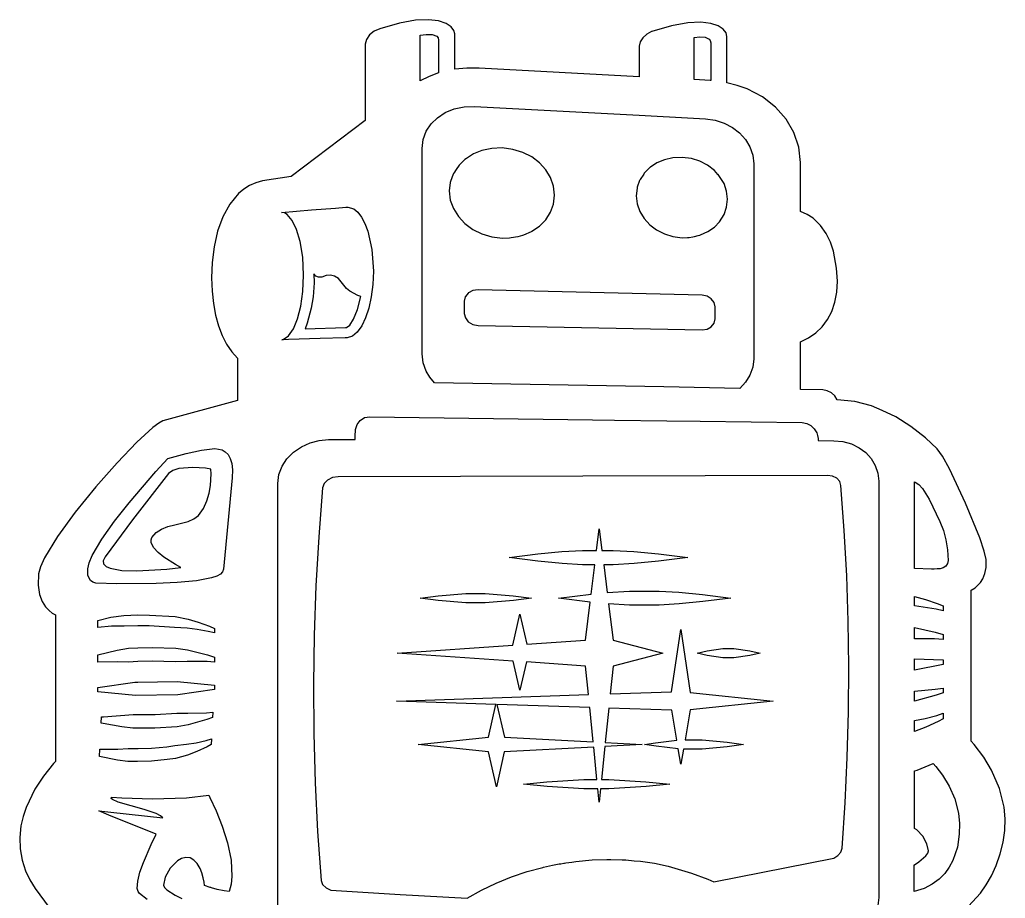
# Model space of a CAD drawing. Header units: metres. Extents: x -164 to 168, y -231 to 225.
# Drawn here: x -164.5 to 167.9, y -71.2 to 224.8 of the extents above; entities that cross this region are included whole.
import ezdxf

# ---------------------------------------------------------------- set-up
doc = ezdxf.new("R2010")
doc.units = ezdxf.units.M

msp = doc.modelspace()

# ---------------------------------------------------------------- linework, layer by layer
for p, q in [((-36.437, 223.669), (-43.05, 221.757)), ((-30.979, 224.644), (-36.437, 223.669)), ((-26.592, 224.847), (-30.979, 224.644)), ((-23.191, 224.442), (-26.592, 224.847)), ((-20.693, 223.595), (-23.191, 224.442)), ((-19.013, 222.47), (-20.693, 223.595)), ((55.349, 222.81), (48.734, 220.896)), ((60.809, 223.786), (55.349, 222.81)), ((65.198, 223.989), (60.809, 223.786)), ((68.599, 223.584), (65.198, 223.989)), ((71.098, 222.737), (68.599, 223.584)), ((72.778, 221.613), (71.098, 222.737)), ((-46.519, 219.735), (-47.572, 218.221)), ((-44.958, 220.967), (-46.519, 219.735)), ((-43.05, 221.757), (-44.958, 220.967)), ((-29.474, 219.622), (-27.374, 219.903)), ((-29.474, 204.282), (-29.474, 219.622)), ((-27.374, 219.903), (-25.354, 219.866)), ((-25.354, 219.866), (-23.834, 219.292)), ((-18.066, 221.234), (-19.013, 222.47)), ((-17.77, 220.05), (-18.066, 221.234)), ((-17.77, 208.135), (-17.77, 220.05)), ((46.978, 219.972), (45.662, 218.784)), ((48.615, 220.835), (46.978, 219.972)), ((48.734, 220.896), (48.615, 220.835)), ((73.724, 220.377), (72.778, 221.613)), ((74.021, 219.193), (73.724, 220.377)), ((-47.572, 218.221), (-47.959, 216.588)), ((-47.959, 216.588), (-47.959, 192.651)), ((-23.834, 219.292), (-23.392, 218.735)), ((-23.392, 218.735), (-23.234, 217.961)), ((-23.234, 217.961), (-23.195, 206.9)), ((44.786, 217.394), (44.468, 215.922)), ((45.662, 218.784), (44.786, 217.394)), ((62.944, 218.872), (64.904, 219.069)), ((62.944, 204.665), (62.944, 218.872)), ((64.904, 219.069), (66.707, 218.952)), ((66.707, 218.952), (68.029, 218.35)), ((68.029, 218.35), (68.407, 217.814)), ((68.407, 217.814), (68.542, 217.093)), ((68.542, 217.093), (68.596, 204.351)), ((74.021, 203.632), (74.021, 219.193)), ((44.468, 215.922), (44.468, 205.652)), ((-23.203, 206.9), (-26.422, 205.727)), ((-23.195, 206.9), (-23.203, 206.9)), ((-13.696, 208.553), (-17.77, 208.135)), ((-9.528, 208.541), (-13.696, 208.553)), ((44.468, 205.652), (-9.528, 208.541)), ((-26.422, 205.727), (-29.474, 204.282)), ((68.362, 204.378), (62.944, 204.665)), ((68.596, 204.351), (68.362, 204.378)), ((77.51, 202.733), (74.021, 203.632)), ((80.882, 201.505), (77.51, 202.733)), ((85.963, 198.806), (80.882, 201.505)), ((90.401, 195.344), (85.963, 198.806)), ((-23.574, 191.836), (-20.956, 193.544)), ((-20.956, 193.544), (-17.942, 194.782)), ((-17.942, 194.782), (-14.636, 195.475)), ((-14.636, 195.475), (-11.089, 195.597)), ((-11.089, 195.597), (44.468, 192.662)), ((93.964, 191.336), (90.401, 195.344)), ((-48.012, 190.829), (-72.89, 171.97)), ((-47.959, 192.651), (-48.012, 190.829)), ((-27.385, 187.252), (-25.752, 189.722)), ((-25.752, 189.722), (-23.574, 191.836)), ((44.468, 192.662), (62.761, 191.698)), ((62.761, 191.698), (66.79, 191.491)), ((66.79, 191.491), (70.083, 191.035)), ((70.083, 191.035), (73.141, 190.022)), ((73.141, 190.022), (75.897, 188.56)), ((96.604, 186.881), (93.964, 191.336)), ((-28.432, 184.473), (-27.385, 187.252)), ((75.897, 188.56), (78.299, 186.678)), ((78.299, 186.678), (80.275, 184.466)), ((98.304, 181.9), (96.604, 186.881)), ((-28.797, 181.459), (-28.432, 184.473)), ((80.275, 184.466), (81.758, 181.956)), ((-28.797, 112.293), (-28.797, 181.459)), ((-11.407, 179.613), (-13.852, 178.077)), ((-8.65199, 180.747), (-11.407, 179.613)), ((-5.299, 181.481), (-8.65199, 180.747)), ((-1.72299, 181.631), (-5.299, 181.481)), ((1.84999, 181.155), (-1.72299, 181.631)), ((5.17599, 180.116), (1.84999, 181.155)), ((8.174, 178.587), (5.17599, 180.116)), ((81.758, 181.956), (82.705, 179.222)), ((98.876, 176.768), (98.304, 181.9)), ((-14.353, 177.755), (-16.255, 175.877)), ((-13.852, 178.077), (-14.353, 177.755)), ((10.774, 176.627), (8.174, 178.587)), ((12.917, 174.295), (10.774, 176.627)), ((50.412, 176.6), (48.21, 175.15)), ((52.931, 177.675), (50.412, 176.6)), ((55.828, 178.336), (52.931, 177.675)), ((58.946, 178.463), (55.828, 178.336)), ((62.038, 178.047), (58.946, 178.463)), ((64.896, 177.139), (62.038, 178.047)), ((67.49, 175.777), (64.896, 177.139)), ((82.705, 179.222), (83.036, 176.332)), ((83.036, 176.332), (83.036, 110.578)), ((98.838, 175.605), (98.876, 176.768)), ((-18.298, 172.839), (-19.231, 170.313)), ((-18.21, 173.057), (-18.298, 172.839)), ((-18.129, 173.183), (-18.21, 173.057)), ((-17.322, 174.392), (-18.129, 173.183)), ((-16.255, 175.877), (-17.322, 174.392)), ((14.531, 171.668), (12.917, 174.295)), ((45.941, 172.85), (44.751, 171.006)), ((46.136, 173.133), (45.941, 172.85)), ((47.812, 174.821), (46.136, 173.133)), ((47.976, 174.993), (47.812, 174.821)), ((48.21, 175.15), (47.976, 174.993)), ((69.77, 174.025), (67.49, 175.777)), ((71.002, 172.716), (69.77, 174.025)), ((98.838, 160.193), (98.838, 175.605)), ((-84.857, 169.91), (-86.972, 168.987)), ((-82.551, 170.524), (-84.857, 169.91)), ((-72.89, 171.97), (-82.551, 170.524)), ((-19.293, 170.042), (-19.645, 167.153)), ((-19.231, 170.313), (-19.293, 170.042)), ((15.552, 168.79), (14.531, 171.668)), ((44.578, 170.677), (43.733, 168.366)), ((44.617, 170.807), (44.578, 170.677)), ((44.751, 171.006), (44.617, 170.807)), ((71.033, 172.686), (71.002, 172.716)), ((73.034, 169.602), (71.033, 172.686)), ((73.92, 167.043), (73.034, 169.602)), ((-90.655, 166.317), (-93.646, 162.715)), ((-88.903, 167.781), (-90.655, 166.317)), ((-86.972, 168.987), (-88.903, 167.781)), ((-19.645, 167.153), (-19.272, 164.074)), ((15.912, 165.737), (15.552, 168.79)), ((43.695, 168.106), (43.404, 165.55)), ((43.733, 168.366), (43.695, 168.106)), ((74.235, 164.329), (73.92, 167.043)), ((-19.272, 164.074), (-18.21, 161.172)), ((15.552, 162.725), (15.912, 165.737)), ((43.404, 165.55), (43.714, 162.793)), ((73.92, 161.633), (74.235, 164.329)), ((-93.646, 162.715), (-95.99, 158.386)), ((-76.181, 159.906), (-66.049, 160.721)), ((-75.212, 159.711), (-76.181, 159.906)), ((-74.28, 159.183), (-75.212, 159.711)), ((-66.049, 160.721), (-57.956, 161.379)), ((-57.956, 161.379), (-54.547, 161.647)), ((-54.547, 161.647), (-54.172, 161.685)), ((-54.172, 161.685), (-53.813, 161.708)), ((-53.813, 161.708), (-51.796, 161.096)), ((-51.796, 161.096), (-50.427, 159.968)), ((-50.427, 159.968), (-49.168, 158.318)), ((-18.21, 161.172), (-16.546, 158.494)), ((12.917, 157.436), (14.531, 159.948)), ((14.531, 159.948), (15.552, 162.725)), ((43.714, 162.793), (44.613, 160.208)), ((44.613, 160.208), (46.064, 157.836)), ((73.034, 159.152), (73.92, 161.633)), ((101.052, 159.211), (98.838, 160.193)), ((-95.99, 158.386), (-97.732, 153.534)), ((-72.557, 157.203), (-74.28, 159.183)), ((-71.079, 154.126), (-72.557, 157.203)), ((-49.168, 158.318), (-48.042, 156.194)), ((-16.546, 158.494), (-14.349, 156.16)), ((10.774, 155.28), (12.917, 157.436)), ((46.064, 157.836), (47.968, 155.755)), ((69.77, 154.982), (71.488, 156.749)), ((71.488, 156.749), (73.034, 159.152)), ((103.081, 157.912), (101.052, 159.211)), ((105.555, 155.548), (103.081, 157.912)), ((-97.732, 153.534), (-98.916, 148.362)), ((-69.91, 150.107), (-71.079, 154.126)), ((-48.042, 156.194), (-47.072, 153.641)), ((-47.072, 153.641), (-45.686, 147.437)), ((-14.349, 156.16), (-11.688, 154.199)), ((-11.688, 154.199), (-8.64799, 152.686)), ((5.48999, 152.372), (8.06099, 153.474)), ((8.06099, 153.474), (8.17999, 153.535)), ((8.17999, 153.535), (10.774, 155.28)), ((47.968, 155.755), (50.278, 154.006)), ((50.278, 154.006), (52.923, 152.651)), ((65.129, 152.364), (67.6, 153.482)), ((67.6, 153.482), (69.77, 154.982)), ((107.476, 152.825), (105.555, 155.548)), ((-69.043, 144.807), (-69.91, 150.107)), ((-8.64799, 152.686), (-5.295, 151.681)), ((-5.295, 151.681), (-1.71899, 151.255)), ((-1.71899, 151.255), (0.711, 151.335)), ((0.711, 151.335), (1.26999, 151.4)), ((1.26999, 151.4), (3.558, 151.76)), ((3.558, 151.76), (3.646, 151.783)), ((3.646, 151.783), (5.17599, 152.227)), ((5.17599, 152.227), (5.48999, 152.372)), ((52.923, 152.651), (55.822, 151.769)), ((55.822, 151.769), (58.938, 151.389)), ((58.938, 151.389), (60.748, 151.439)), ((60.748, 151.439), (61.314, 151.484)), ((61.314, 151.484), (62.531, 151.66)), ((62.531, 151.66), (63.105, 151.768)), ((63.105, 151.768), (64.337, 152.089)), ((64.337, 152.089), (64.777, 152.219)), ((64.777, 152.219), (64.896, 152.257)), ((64.896, 152.257), (65.129, 152.364)), ((108.915, 149.881), (107.476, 152.825)), ((109.938, 146.855), (108.915, 149.881)), ((-98.916, 148.362), (-99.588, 143.074)), ((-45.686, 147.437), (-45.188, 140.075)), ((111.013, 141.114), (109.938, 146.855)), ((-99.588, 143.074), (-99.792, 137.875)), ((-68.727, 138.781), (-69.043, 144.807)), ((-45.188, 140.075), (-45.378, 135.589)), ((111.25, 136.715), (111.013, 141.114)), ((-99.792, 137.875), (-99.616, 133.414)), ((-68.971, 133.253), (-68.727, 138.781)), ((-64.579, 138.371), (-65.322, 139.202)), ((-65.322, 139.202), (-65.127, 136.172)), ((-63.717, 138.055), (-64.579, 138.371)), ((-62.571, 138.139), (-63.717, 138.055)), ((-61.161, 138.629), (-62.571, 138.139)), ((-59.711, 138.736), (-61.161, 138.629)), ((-58.284, 138.412), (-59.711, 138.736)), ((-56.943, 137.611), (-58.284, 138.412)), ((-55.578, 135.93), (-56.943, 137.611)), ((111.032, 133.011), (111.25, 136.715)), ((-99.616, 133.414), (-99.155, 129.221)), ((-69.669, 128.267), (-68.971, 133.253)), ((-65.127, 136.172), (-65.529, 131.442)), ((-54.276, 134.221), (-55.578, 135.93)), ((-53.162, 133.31), (-54.276, 134.221)), ((-50.396, 131.887), (-53.162, 133.31)), ((-45.378, 135.589), (-45.905, 131.424)), ((-11.709, 133.605), (-13.098, 132.832)), ((-9.88399, 133.865), (-11.709, 133.605)), ((65.661, 131.975), (-9.88399, 133.865)), ((110.392, 129.613), (111.032, 133.011)), ((-65.529, 131.442), (-66.21, 127.601)), ((-50.552, 127.172), (-49.447, 131.588)), ((-49.447, 131.588), (-50.396, 131.887)), ((-45.905, 131.424), (-46.731, 127.661)), ((-14.219, 131.439), (-14.556, 130.004)), ((-14.556, 130.004), (-14.556, 125.891)), ((-14.188, 131.535), (-14.219, 131.439)), ((-14.173, 131.573), (-14.188, 131.535)), ((-13.224, 132.747), (-14.173, 131.573)), ((-13.186, 132.786), (-13.224, 132.747)), ((-13.098, 132.832), (-13.186, 132.786)), ((67.348, 131.63), (65.661, 131.975)), ((68.73, 130.769), (67.348, 131.63)), ((69.667, 129.526), (68.73, 130.769)), ((-99.155, 129.221), (-98.422, 125.316)), ((-70.741, 124.023), (-69.669, 128.267)), ((-66.21, 127.601), (-67.503, 122.604)), ((-51.876, 123.924), (-50.552, 127.172)), ((-46.731, 127.661), (-47.819, 124.378)), ((70.019, 128.03), (69.667, 129.526)), ((70.019, 124.058), (70.019, 128.03)), ((107.928, 123.778), (109.351, 126.531)), ((109.351, 126.531), (110.392, 129.613)), ((-98.422, 125.316), (-97.426, 121.715)), ((-72.13, 120.638), (-70.741, 124.023)), ((-53.192, 121.899), (-51.876, 123.924)), ((-47.819, 124.378), (-49.131, 121.656)), ((-14.556, 125.891), (-14.188, 124.337)), ((-14.188, 124.337), (-13.186, 123.059)), ((-13.186, 123.059), (-11.705, 122.183)), ((69.667, 122.581), (70.019, 124.058)), ((106.145, 121.362), (107.928, 123.778)), ((-97.426, 121.715), (-96.181, 118.438)), ((-73.775, 118.268), (-72.13, 120.638)), ((-67.503, 122.604), (-68.199, 120.722)), ((-68.199, 120.722), (-54.658, 121.127)), ((-54.658, 121.127), (-54.276, 121.15)), ((-54.276, 121.15), (-53.192, 121.899)), ((-49.131, 121.656), (-50.628, 119.574)), ((-11.705, 122.183), (-9.87999, 121.839)), ((-9.87999, 121.839), (65.665, 120.331)), ((65.665, 120.331), (67.352, 120.599)), ((67.352, 120.599), (68.733, 121.391)), ((68.733, 121.391), (69.667, 122.581)), ((104.022, 119.296), (106.145, 121.362)), ((-96.181, 118.438), (-94.696, 115.504)), ((-76.043, 116.98), (-75.611, 117.071)), ((-73.87, 117.029), (-76.043, 116.98)), ((-75.611, 117.071), (-73.775, 118.268)), ((-63.114, 117.366), (-73.87, 117.029)), ((-54.67, 117.622), (-63.114, 117.366)), ((-54.609, 117.622), (-54.67, 117.622)), ((-54.578, 117.615), (-54.609, 117.622)), ((-54.563, 117.615), (-54.578, 117.615)), ((-54.249, 117.638), (-54.563, 117.615)), ((-54.031, 117.638), (-54.249, 117.638)), ((-52.274, 118.212), (-54.031, 117.649)), ((-54.031, 117.649), (-54.031, 117.638)), ((-50.628, 119.574), (-52.274, 118.212)), ((98.838, 116.253), (101.579, 117.589)), ((101.579, 117.589), (104.022, 119.296)), ((-94.696, 115.504), (-92.985, 112.93)), ((98.838, 100.232), (98.838, 116.253)), ((-92.985, 112.93), (-91.057, 110.735)), ((-91.057, 110.735), (-91.057, 96.525)), ((-28.432, 109.262), (-28.797, 112.293)), ((83.036, 110.578), (82.705, 107.697)), ((-27.385, 106.423), (-28.432, 109.262)), ((-26.134, 104.361), (-27.385, 106.423)), ((82.705, 107.697), (81.758, 105.023)), ((-24.538, 102.494), (-26.134, 104.361)), ((81.758, 105.023), (80.318, 102.668)), ((52.763, 101.078), (-24.538, 102.494)), ((78.402, 100.611), (52.763, 101.078)), ((80.318, 102.668), (78.402, 100.611)), ((106.357, 100.095), (98.838, 100.232)), ((107.865, 99.817), (106.357, 100.095)), ((109.242, 99.102), (107.865, 99.817)), ((-91.057, 96.525), (-116.161, 89.683)), ((110.382, 98.039), (109.242, 99.102)), ((111.185, 96.72), (110.382, 98.039)), ((117.123, 96.172), (111.185, 96.72)), ((122.813, 94.677), (117.123, 96.172)), ((126.364, 93.15), (122.813, 94.677)), ((130.935, 91.043), (126.364, 93.15)), ((-50.706, 88.44), (-49.655, 89.824)), ((-49.655, 89.824), (-48.185, 90.748)), ((-48.185, 90.748), (-46.451, 91.068)), ((-46.451, 91.068), (28.631, 90.032)), ((28.631, 90.032), (36.08, 89.928)), ((36.08, 89.928), (53.754, 89.687)), ((136.045, 87.783), (130.935, 91.043)), ((-119.591, 87.398), (-124.987, 82.43)), ((-117.585, 88.923), (-119.591, 87.398)), ((-116.161, 89.683), (-117.585, 88.923)), ((-51.368, 84.373), (-51.18, 86.737)), ((-51.18, 86.737), (-50.706, 88.44)), ((53.754, 89.687), (64.965, 89.527)), ((64.965, 89.527), (99.416, 89.06)), ((99.416, 89.06), (100.942, 88.783)), ((100.942, 88.783), (102.333, 88.059)), ((102.333, 88.059), (103.484, 86.983)), ((103.484, 86.983), (104.287, 85.647)), ((140.96, 83.978), (136.045, 87.783)), ((-63.5, 83.051), (-60.336, 83.393)), ((-60.336, 83.393), (-59.529, 83.424)), ((-59.529, 83.424), (-51.329, 83.401)), ((-51.329, 83.401), (-51.368, 84.373)), ((104.287, 85.647), (104.585, 84.667)), ((104.585, 84.667), (104.773, 83.68)), ((104.773, 83.68), (104.818, 82.988)), ((144.948, 80.24), (140.96, 83.978)), ((-124.987, 82.43), (-131.625, 75.525)), ((-108.341, 78.683), (-103.113, 79.835)), ((-103.113, 79.835), (-98.664, 80.359)), ((-98.664, 80.359), (-96.234, 79.894)), ((-96.234, 79.894), (-95.154, 79.255)), ((-72.152, 79.1), (-69.498, 80.912)), ((-69.498, 80.912), (-66.466, 82.276)), ((-66.466, 82.276), (-63.5, 83.051)), ((104.818, 82.988), (110.095, 82.98)), ((110.095, 82.98), (113.146, 82.687)), ((113.146, 82.687), (115.991, 81.878)), ((115.991, 81.878), (118.56, 80.618)), ((118.56, 80.618), (120.804, 78.947)), ((146.688, 77.726), (144.948, 80.24)), ((-118.562, 72.571), (-114.508, 77.007)), ((-114.508, 77.007), (-108.341, 78.683)), ((-95.154, 79.255), (-94.223, 78.296)), ((-94.223, 78.296), (-93.486, 76.977)), ((-93.486, 76.977), (-92.985, 75.261)), ((-76.001, 74.371), (-74.346, 76.902)), ((-74.346, 76.902), (-72.152, 79.1)), ((120.804, 78.947), (122.633, 76.929)), ((122.633, 76.929), (124.011, 74.623)), ((149.018, 73.457), (146.688, 77.726)), ((-131.625, 75.525), (-138.781, 67.43)), ((-110.834, 73.615), (-112.848, 72.96)), ((-106.067, 73.982), (-110.834, 73.615)), ((-101.855, 73.683), (-106.067, 73.982)), ((-100.041, 73.426), (-101.855, 73.683)), ((-99.944, 71.812), (-100.041, 73.426)), ((-92.985, 75.261), (-92.765, 73.111)), ((-77.052, 71.578), (-76.001, 74.371)), ((124.011, 74.623), (124.903, 72.074)), ((154.45, 61.931), (149.018, 73.457)), ((-127.57, 62.08), (-118.562, 72.571)), ((-114.309, 71.872), (-126.401, 56.27)), ((-112.848, 72.96), (-114.309, 71.872)), ((-100.131, 67.818), (-99.944, 71.812)), ((-92.871, 70.487), (-95.694, 39.694)), ((-92.765, 73.111), (-92.871, 70.487)), ((-77.42, 68.578), (-77.052, 71.578)), ((-59.005, 70.529), (-60.642, 69.711)), ((-57.069, 70.82), (-59.005, 70.529)), ((107.967, 71.287), (-57.069, 70.82)), ((109.647, 71.019), (107.967, 71.287)), ((111.044, 70.296), (109.647, 71.019)), ((112.038, 69.217), (111.044, 70.296)), ((124.903, 72.074), (125.212, 69.343)), ((-138.781, 67.43), (-145.73, 58.892)), ((-100.555, 65.326), (-100.131, 67.818)), ((-77.42, -85.144), (-77.42, 68.578)), ((-62.326, 67.093), (-63.638, 50.589)), ((-61.809, 68.54), (-62.326, 67.093)), ((-60.642, 69.711), (-61.809, 68.54)), ((112.479, 67.866), (112.038, 69.217)), ((113.594, 52.657), (112.479, 67.866)), ((125.212, 69.343), (125.212, -70.93)), ((137.23, 39.95), (137.242, 69.152)), ((137.242, 69.152), (137.525, 69.033)), ((137.525, 69.033), (138.731, 68.204)), ((138.731, 68.204), (139.93, 66.884)), ((139.93, 66.884), (142.228, 63.276)), ((-101.318, 62.714), (-100.555, 65.326)), ((142.228, 63.276), (145.843, 55.703)), ((-132.454, 55.882), (-127.57, 62.08)), ((-104.219, 57.769), (-102.509, 60.142)), ((-102.509, 60.142), (-101.318, 62.714)), ((159.257, 50.22), (154.45, 61.931)), ((-145.73, 58.892), (-151.748, 50.658)), ((-107.654, 55.79), (-105.727, 56.603)), ((-105.727, 56.603), (-104.219, 57.769)), ((-136.802, 49.755), (-132.454, 55.882)), ((-126.401, 56.27), (-135.698, 43.819)), ((-118.492, 52.016), (-116.647, 53.206)), ((-116.647, 53.206), (-114.496, 54.036)), ((-114.496, 54.036), (-112.184, 54.649)), ((-112.184, 54.649), (-107.654, 55.79)), ((30.066, 46.019), (30.969, 53.319)), ((30.969, 53.319), (31.864, 46.019)), ((145.843, 55.703), (147.008, 52.715)), ((-151.748, 50.658), (-156.11, 43.476)), ((-120.159, 49.523), (-119.884, 50.323)), ((-119.884, 50.323), (-118.492, 52.016)), ((-63.638, 50.589), (-64.591, 34.039)), ((114.399, 37.398), (113.594, 52.657)), ((147.008, 52.715), (147.88, 49.531)), ((160.805, 45.719), (159.257, 50.22)), ((-140.022, 44.225), (-136.802, 49.755)), ((-120.135, 48.693), (-120.159, 49.523)), ((-119.343, 46.99), (-120.135, 48.693)), ((-117.818, 45.304), (-119.343, 46.99)), ((147.88, 49.531), (148.427, 46.158)), ((-156.11, 43.476), (-157.444, 40.512)), ((-141.025, 41.849), (-140.022, 44.225)), ((-135.698, 43.819), (-136.304, 42.499)), ((-115.873, 43.724), (-117.818, 45.304)), ((-111.964, 41.24), (-115.873, 43.724)), ((0.56898, 43.593), (10.211, 44.806)), ((10.285, 42.384), (0.56898, 43.593)), ((10.211, 44.806), (18.38, 45.64)), ((18.38, 45.64), (25.329, 46.019)), ((25.329, 46.019), (30.066, 46.019)), ((31.864, 46.019), (35.694, 46.019)), ((35.694, 46.019), (42.615, 45.64)), ((42.615, 45.64), (50.906, 44.806)), ((50.906, 44.806), (60.782, 43.593)), ((60.782, 43.593), (50.977, 42.384)), ((148.427, 46.158), (148.617, 42.602)), ((161.45, 42.881), (160.805, 45.719)), ((-157.444, 40.512), (-158.092, 38.091)), ((-141.525, 39.82), (-141.025, 41.849)), ((-136.304, 42.499), (-136.156, 41.436)), ((-136.156, 41.436), (-135.351, 40.607)), ((-135.351, 40.607), (-133.988, 39.986)), ((-133.988, 39.986), (-129.985, 39.279)), ((-114.869, 39.718), (-110.108, 40.253)), ((-110.108, 40.253), (-111.964, 41.24)), ((18.463, 41.552), (10.285, 42.384)), ((25.329, 41.175), (18.463, 41.552)), ((29.469, 41.175), (25.329, 41.175)), ((28.26, 31.288), (29.469, 41.175)), ((35.694, 41.175), (32.465, 41.175)), ((32.465, 41.175), (33.616, 31.839)), ((42.696, 41.552), (35.694, 41.175)), ((50.977, 42.384), (42.696, 41.552)), ((143.008, 39.702), (137.23, 39.95)), ((146.941, 40.084), (145.931, 39.809)), ((147.787, 40.696), (146.941, 40.084)), ((148.376, 41.573), (147.787, 40.696)), ((148.617, 42.602), (148.376, 41.573)), ((161.002, 38.166), (161.407, 40.287)), ((161.407, 40.287), (161.45, 42.881)), ((-158.092, 38.091), (-158.272, 34.254)), ((-141.479, 37.547), (-141.525, 39.82)), ((-140.604, 35.881), (-141.479, 37.547)), ((-129.985, 39.279), (-124.937, 39.124)), ((-124.937, 39.124), (-114.869, 39.718)), ((-99.788, 36.715), (-104.878, 35.789)), ((-97.983, 37.31), (-99.788, 36.715)), ((-96.793, 38.003), (-97.983, 37.31)), ((-96.039, 38.806), (-96.793, 38.003)), ((-95.694, 39.694), (-96.039, 38.806)), ((114.91, 22.134), (114.399, 37.398)), ((143.869, 39.724), (143.008, 39.702)), ((144.906, 39.77), (143.869, 39.724)), ((145.931, 39.809), (144.906, 39.77)), ((160.331, 36.468), (161.002, 38.166)), ((-158.272, 34.254), (-157.823, 31.172)), ((-139.82, 35.307), (-140.604, 35.881)), ((-138.82, 34.98), (-139.82, 35.307)), ((-131.692, 34.688), (-138.82, 34.98)), ((-118.445, 34.821), (-131.692, 34.688)), ((-111.339, 35.175), (-118.445, 34.821)), ((-104.878, 35.789), (-111.339, 35.175)), ((-64.591, 34.039), (-65.193, 17.449)), ((156.392, 32.581), (157.697, 33.413)), ((157.697, 33.413), (159.492, 35.143)), ((159.492, 35.143), (160.331, 36.468)), ((-157.823, 31.172), (-156.932, 28.769)), ((-29.421, 29.918), (-23.412, 30.706)), ((-23.369, 29.137), (-29.421, 29.918)), ((-23.412, 30.706), (-13.989, 31.494)), ((-13.989, 31.494), (-7.53099, 31.494)), ((-7.53099, 31.494), (1.952, 30.706)), ((1.952, 30.706), (8.11099, 29.918)), ((8.11099, 29.918), (1.99699, 29.137)), ((17.236, 29.918), (28.26, 31.288)), ((27.923, 28.594), (17.236, 29.918)), ((33.616, 31.839), (41.135, 32.282)), ((41.135, 32.282), (51.129, 32.282)), ((51.129, 32.282), (57.813, 31.913)), ((57.813, 31.913), (65.813, 31.1)), ((65.813, 31.1), (75.341, 29.918)), ((75.341, 29.918), (65.878, 28.745)), ((137.238, 30.4759), (137.234, 30.477)), ((137.234, 30.477), (137.238, 30.477)), ((137.238, 30.477), (137.238, 30.4759)), ((137.238, 27.282), (137.238, 30.4759)), ((137.238, 30.4759), (140.966, 29.477)), ((156.392, -18.258), (156.392, 32.581)), ((-156.932, 28.769), (-155.786, 26.971)), ((-155.786, 26.971), (-154.57, 25.702)), ((-13.989, 28.357), (-23.369, 29.137)), ((-7.53099, 28.357), (-13.989, 28.357)), ((1.99699, 29.137), (-7.53099, 28.357)), ((26.347, 15.761), (27.923, 28.594)), ((41.135, 27.572), (34.095, 27.974)), ((34.095, 27.974), (35.606, 15.765)), ((51.129, 27.572), (41.135, 27.572)), ((57.885, 27.939), (51.129, 27.572)), ((65.878, 28.745), (57.885, 27.939)), ((144.531, 26.241), (137.238, 27.282)), ((140.966, 29.477), (144.925, 28.127)), ((144.925, 28.127), (146.907, 27.293)), ((146.907, 27.293), (146.907, 25.648)), ((-154.57, 25.702), (-153.471, 24.889)), ((-153.471, 24.889), (-152.368, 24.328)), ((-152.368, 24.328), (-152.368, -11.635)), ((-138.12, 22.396), (-133.746, 23.482)), ((-133.746, 23.482), (-129.388, 24.102)), ((-129.388, 24.102), (-124.644, 24.247)), ((-124.644, 24.247), (-120.706, 24.224)), ((-120.706, 24.224), (-112.017, 23.67)), ((-112.017, 23.67), (-107.69, 22.794)), ((1.87, 14.077), (4.23099, 24.462)), ((4.23099, 24.462), (6.519, 14.399)), ((146.907, 25.648), (144.531, 26.241)), ((-138.12, 20.062), (-138.12, 22.396)), ((-133.54, 20.448), (-138.12, 20.062)), ((-129.281, 20.486), (-133.54, 20.448)), ((-124.647, 20.624), (-129.281, 20.486)), ((-120.76, 20.609), (-124.647, 20.624)), ((-112.262, 20.062), (-120.76, 20.609)), ((-108.001, 19.768), (-112.262, 20.062)), ((-107.69, 22.794), (-104.234, 21.826)), ((-104.234, 21.826), (-100.516, 20.479)), ((-100.516, 20.479), (-98.798, 19.69)), ((115.111, 6.853), (114.91, 22.134)), ((137.226, 16.239), (137.226, 20.008)), ((137.226, 20.008), (144.221, 18.489)), ((-104.575, 19.391), (-108.001, 19.768)), ((-100.864, 18.722), (-104.575, 19.391)), ((-98.798, 18.164), (-100.864, 18.722)), ((-98.798, 19.69), (-98.798, 18.164)), ((-65.193, 17.449), (-65.437, 0.86499)), ((55.365, -1.633), (58.494, 19.323)), ((58.494, 19.323), (61.67, -1.851)), ((144.221, 18.489), (146.903, 17.701)), ((146.903, 17.701), (146.903, 15.964)), ((-37.207, 11.399), (1.87, 14.077)), ((6.519, 14.399), (26.347, 15.761)), ((35.606, 15.765), (52.369, 11.399)), ((144.033, 16.178), (137.226, 16.239)), ((146.903, 15.964), (144.033, 16.178)), ((-138.12, 10.771), (-131.644, 12.403)), ((-138.12, 8.353), (-138.12, 10.771)), ((-131.644, 12.403), (-127.831, 12.998)), ((-127.831, 12.998), (-124.647, 13.136)), ((-124.647, 13.136), (-119.849, 13.251)), ((-119.849, 13.251), (-111.853, 13.105)), ((-111.853, 13.105), (-107.857, 12.478)), ((-107.857, 12.478), (-101.135, 10.833)), ((-101.135, 10.833), (-98.794, 10.045)), ((-98.794, 10.045), (-98.794, 8.31499)), ((1.98099, 8.70499), (-37.207, 11.399)), ((52.369, 11.399), (35.606, 7.02899)), ((63.947, 11.391), (67.354, 12.176)), ((67.377, 10.607), (63.947, 11.391)), ((67.354, 12.176), (72.69, 12.96)), ((72.69, 9.823), (67.377, 10.607)), ((72.69, 12.96), (76.344, 12.96)), ((76.344, 12.96), (81.719, 12.176)), ((81.746, 10.607), (76.344, 9.823)), ((81.719, 12.176), (85.205, 11.391)), ((85.205, 11.391), (81.746, 10.607)), ((-131.6, 8.46599), (-138.12, 8.353)), ((-127.747, 8.36899), (-131.6, 8.46599)), ((-124.644, 8.506), (-127.747, 8.36899)), ((-119.83, 8.62099), (-124.644, 8.506)), ((-111.937, 8.46799), (-119.83, 8.62099)), ((-107.973, 8.58099), (-111.937, 8.46799)), ((-101.288, 8.53699), (-107.973, 8.58099)), ((-98.794, 8.31499), (-101.288, 8.53699)), ((4.23099, -1.14), (1.98099, 8.70499)), ((6.40399, 8.39899), (4.23099, -1.14)), ((26.343, 7.03299), (6.40399, 8.39899)), ((27.315, -2.57399), (26.343, 7.03299)), ((35.606, 7.02899), (34.657, -2.33699)), ((76.344, 9.823), (72.69, 9.823)), ((115.011, -8.44099), (115.111, 6.853)), ((137.226, 9.448), (146.903, 9.073)), ((137.226, 5.65999), (137.226, 9.448)), ((146.903, 7.54999), (137.226, 5.65999)), ((146.903, 9.073), (146.903, 7.54999)), ((-138.12, -0.202), (-125.589, 1.592)), ((-125.589, 1.592), (-124.647, 1.61499)), ((-124.647, 1.61499), (-111.351, 1.864)), ((-111.351, 1.864), (-98.798, 0.586)), ((-98.798, 0.586), (-98.798, -0.90599)), ((-65.437, 0.86499), (-65.319, -15.734)), ((-138.12, -1.64799), (-138.12, -0.202)), ((-125.432, -2.94899), (-138.12, -1.64799)), ((-111.187, -2.674), (-125.432, -2.94899)), ((-98.798, -0.90599), (-111.187, -2.674)), ((-37.402, -4.767), (27.315, -2.57399)), ((34.657, -2.33699), (55.365, -1.633)), ((61.67, -1.851), (89.621, -4.767)), ((137.23, -1.42599), (144.282, -0.799)), ((137.23, -4.80099), (137.23, -1.42599)), ((144.569, -2.77299), (137.23, -4.80099)), ((144.282, -0.799), (146.907, -0.424)), ((146.907, -1.98499), (144.569, -2.77299)), ((146.907, -0.424), (146.907, -1.98499)), ((-3.877, -5.89899), (-37.402, -4.767)), ((-6.379, -16.904), (-3.877, -5.89899)), ((27.762, -6.97099), (-3.54399, -5.91499)), ((-3.54399, -5.91499), (-1.03799, -16.911)), ((89.621, -4.767), (61.62, -7.67899)), ((-136.203, -10.066), (-126.22, -9.33499)), ((-126.22, -9.33499), (-124.016, -9.35799)), ((-124.016, -9.35799), (-118.835, -9.28899)), ((-118.835, -9.28899), (-111.458, -8.89499)), ((-111.458, -8.89499), (-107.768, -8.89799)), ((-107.768, -8.89799), (-101.526, -8.71899)), ((-101.526, -8.71899), (-99.337, -8.48999)), ((-99.337, -8.48999), (-99.425, -10.265)), ((28.929, -18.53), (27.762, -6.97099)), ((34.16, -7.181), (32.993, -18.744)), ((55.422, -7.89699), (34.16, -7.181)), ((57.132, -17.998), (55.422, -7.89699)), ((61.62, -7.67899), (59.895, -17.852)), ((114.594, -23.741), (115.011, -8.44099)), ((140.879, -10.621), (144.791, -9.588)), ((144.791, -9.588), (146.907, -8.868)), ((146.907, -8.868), (146.907, -10.743)), ((-152.368, -11.635), (-152.437, -12.721)), ((-152.437, -12.721), (-152.349, -19.922)), ((-136.964, -12.213), (-136.861, -10.101)), ((-136.298, -12.366), (-136.964, -12.213)), ((-136.861, -10.101), (-136.203, -10.066)), ((-130.043, -13.471), (-136.298, -12.366)), ((-107.682, -12.759), (-111.416, -13.479)), ((-101.403, -10.992), (-107.682, -12.759)), ((-99.425, -10.265), (-101.403, -10.992)), ((137.223, -11.344), (140.879, -10.621)), ((137.223, -14.994), (137.223, -11.344)), ((145.292, -11.62), (141.097, -13.531)), ((146.907, -10.743), (145.292, -11.62)), ((-126.331, -13.919), (-130.043, -13.471)), ((-124.261, -13.942), (-126.331, -13.919)), ((-118.874, -13.877), (-124.261, -13.942)), ((-111.416, -13.479), (-118.874, -13.877)), ((-65.319, -15.734), (-64.848, -32.293)), ((141.097, -13.531), (137.223, -14.994)), ((-152.349, -19.922), (-152.372, -20.63)), ((-114.886, -20.165), (-112.136, -19.769)), ((-112.136, -19.769), (-108.189, -19.353)), ((-108.189, -19.353), (-105.007, -18.878)), ((-105.007, -18.878), (-101.552, -18.09)), ((-101.552, -18.09), (-99.789, -17.52)), ((-99.884, -19.417), (-101.25, -20.206)), ((-99.789, -17.52), (-99.884, -19.417)), ((-30.113, -19.414), (-6.379, -16.904)), ((-6.379, -21.939), (-30.113, -19.414)), ((-1.03799, -16.911), (28.929, -18.53)), ((45.428, -19.41), (32.859, -20.091)), ((32.993, -18.744), (45.428, -19.41)), ((46.193, -19.421), (49.951, -18.856)), ((50.201, -20.017), (46.193, -19.421)), ((49.951, -18.856), (57.132, -17.998)), ((59.895, -17.852), (59.918, -17.852)), ((59.918, -17.852), (59.918, -17.856)), ((59.918, -17.856), (65.657, -17.856)), ((65.657, -17.856), (74.08, -18.641)), ((74.08, -18.641), (79.55, -19.425)), ((79.55, -19.425), (74.12, -20.213)), ((157.402, -19.414), (156.392, -18.258)), ((160.595, -23.655), (157.402, -19.414)), ((-152.372, -20.63), (-152.372, -25.115)), ((-137.519, -23.446), (-137.408, -20.982)), ((-137.408, -20.982), (-131.427, -20.955)), ((-131.427, -20.955), (-127.93, -20.791)), ((-127.93, -20.791), (-124.567, -20.806)), ((-124.567, -20.806), (-120.029, -20.638)), ((-120.029, -20.638), (-114.886, -20.165)), ((-107.924, -23.006), (-111.929, -24.116)), ((-104.716, -21.816), (-107.924, -23.006)), ((-101.25, -20.206), (-104.716, -21.816)), ((-3.71199, -33.655), (-6.379, -21.939)), ((-1.045, -21.939), (-3.71199, -33.655)), ((29.101, -20.309), (-1.045, -21.939)), ((30.192, -31.168), (29.101, -20.309)), ((32.859, -20.091), (31.745, -31.168)), ((57.626, -20.883), (50.201, -20.017)), ((58.494, -26.044), (57.626, -20.883)), ((59.363, -20.986), (58.494, -26.044)), ((59.918, -21.001), (59.363, -20.986)), ((65.657, -21.001), (59.918, -21.001)), ((74.12, -20.213), (65.657, -21.001)), ((-153.03, -25.838), (-156.457, -30.069)), ((-152.372, -25.115), (-153.03, -25.838)), ((-131.519, -24.736), (-137.519, -23.446)), ((-128.03, -25.153), (-131.519, -24.736)), ((-124.793, -25.168), (-128.03, -25.153)), ((-119.979, -24.992), (-124.793, -25.168)), ((-114.743, -24.514), (-119.979, -24.992)), ((-111.929, -24.116), (-114.743, -24.514)), ((113.89, -39.039), (114.594, -23.741)), ((138.137, -28.026), (143.547, -25.807)), ((143.547, -25.807), (144.443, -26.844)), ((163.268, -28.061), (160.595, -23.655)), ((137.219, -28.267), (138.137, -28.026)), ((137.219, -47.728), (137.219, -28.267)), ((144.443, -26.844), (146.688, -29.785)), ((146.688, -29.785), (148.95, -33.456)), ((165.975, -34.258), (163.268, -28.061)), ((-156.457, -30.069), (-159.324, -34.431)), ((-64.848, -32.293), (-64.021, -48.787)), ((5.394, -32.736), (13.305, -31.952)), ((13.363, -33.521), (5.394, -32.736)), ((13.305, -31.952), (25.708, -31.168)), ((25.708, -31.168), (30.192, -31.168)), ((31.745, -31.168), (34.198, -31.168)), ((34.198, -31.168), (46.67, -31.952)), ((46.67, -31.952), (54.772, -32.736)), ((54.772, -32.736), (46.729, -33.521)), ((-159.324, -34.431), (-162.33, -40.612)), ((-108.27, -37.359), (-100.707, -36.494)), ((-100.707, -36.494), (-100.317, -37.29)), ((25.708, -34.305), (13.363, -33.521)), ((30.521, -34.305), (25.708, -34.305)), ((30.969, -38.828), (30.521, -34.305)), ((31.432, -34.305), (30.969, -38.828)), ((34.198, -34.305), (31.432, -34.305)), ((46.729, -33.521), (34.198, -34.305)), ((148.95, -33.456), (150.883, -37.747)), ((167.534, -40.515), (165.975, -34.258)), ((-133.619, -37.559), (-133.543, -37.163)), ((-133.212, -37.969), (-133.619, -37.559)), ((-133.543, -37.163), (-133.49, -37.11)), ((-133.49, -37.11), (-130.016, -37.424)), ((-131.24, -38.835), (-133.212, -37.969)), ((-122.511, -41.327), (-131.24, -38.835)), ((-130.016, -37.424), (-119.673, -37.676)), ((-119.673, -37.676), (-108.27, -37.359)), ((-100.317, -37.29), (-98.231, -41.761)), ((112.876, -54.32), (113.89, -39.039)), ((150.883, -37.747), (152.133, -42.577)), ((-162.33, -40.612), (-163.348, -43.704)), ((-134.378, -43.197), (-137.829, -41.789)), ((-137.829, -41.789), (-133.75, -42.241)), ((-118.506, -49.679), (-134.378, -43.197)), ((-133.75, -42.241), (-116.226, -44.154)), ((-118.46, -42.7), (-122.511, -41.327)), ((-117.041, -43.417), (-118.46, -42.7)), ((-98.231, -41.761), (-96.146, -46.978)), ((152.133, -42.577), (152.445, -46.028)), ((167.882, -44.477), (167.534, -40.515)), ((-163.348, -43.704), (-164.038, -46.779)), ((-116.226, -44.154), (-117.041, -43.417)), ((152.445, -46.028), (152.366, -49.666)), ((167.746, -48.418), (167.882, -44.477)), ((-164.038, -46.779), (-164.464, -50.722)), ((-120.139, -53.146), (-118.506, -49.679)), ((-96.146, -46.978), (-94.362, -52.609)), ((-64.021, -48.787), (-62.823, -65.213)), ((138.095, -48.202), (137.219, -47.728)), ((140.119, -50.268), (138.095, -48.202)), ((152.366, -49.666), (151.717, -53.98)), ((167.166, -52.333), (167.746, -48.418)), ((-164.464, -50.722), (-164.343, -54.587)), ((-122.768, -59.211), (-120.139, -53.146)), ((-94.362, -52.609), (-93.181, -58.349)), ((141.477, -52.878), (140.119, -50.268)), ((141.979, -55.258), (141.477, -52.878)), ((166.179, -56.218), (167.166, -52.333)), ((-164.343, -54.587), (-163.677, -58.356)), ((111.457, -56.853), (112.452, -55.705)), ((112.452, -55.705), (112.876, -54.32)), ((141.045, -56.926), (141.733, -56.033)), ((141.733, -56.033), (141.979, -55.258)), ((151.717, -53.98), (150.188, -58.521)), ((164.8, -60.144), (166.179, -56.218)), ((-163.677, -58.356), (-162.47, -62.011)), ((-123.917, -62.476), (-122.768, -59.211)), ((-111.309, -58.636), (-113.716, -61.138)), ((-109.901, -57.846), (-111.309, -58.636)), ((-108.409, -57.504), (-109.901, -57.846)), ((-106.982, -57.664), (-108.409, -57.504)), ((-105.704, -58.345), (-106.982, -57.664)), ((-104.598, -59.543), (-105.704, -58.345)), ((-103.634, -61.234), (-104.598, -59.543)), ((-93.181, -58.349), (-92.881, -63.883)), ((15.193, -60.132), (17.428, -59.677)), ((17.428, -59.677), (17.504, -59.654)), ((17.504, -59.654), (17.535, -59.654)), ((17.535, -59.654), (17.975, -59.589)), ((17.975, -59.589), (19.065, -59.436)), ((19.065, -59.436), (19.253, -59.397)), ((19.253, -59.397), (19.731, -59.329)), ((19.731, -59.329), (21.747, -59.023)), ((21.747, -59.023), (23.01, -58.835)), ((23.01, -58.835), (28.524, -58.338)), ((28.524, -58.338), (33.517, -58.177)), ((33.517, -58.177), (34.913, -58.177)), ((34.913, -58.177), (38.717, -58.284)), ((38.717, -58.284), (39.524, -58.292)), ((39.524, -58.292), (39.926, -58.338)), ((39.926, -58.338), (39.903, -58.338)), ((39.903, -58.338), (42.78, -58.583)), ((42.78, -58.583), (44.85, -58.766)), ((44.85, -58.766), (49.617, -59.441)), ((49.617, -59.441), (54.164, -60.407)), ((69.652, -65.738), (110.053, -57.68)), ((110.053, -57.68), (111.457, -56.853)), ((137.272, -59.922), (138.707, -58.919)), ((138.707, -58.919), (141.045, -56.926)), ((150.188, -58.521), (148.996, -60.736)), ((-162.47, -62.011), (-161.015, -65.056)), ((-124.668, -65.501), (-123.917, -62.476)), ((-113.716, -61.138), (-115.361, -64.153)), ((-103.094, -62.711), (-103.634, -61.234)), ((-102.647, -64.341), (-103.094, -62.711)), ((1.32199, -64.035), (6.603, -62.263)), ((6.603, -62.263), (11.926, -60.825)), ((11.926, -60.825), (12.121, -60.779)), ((12.121, -60.779), (15.193, -60.132)), ((54.164, -60.407), (62.085, -62.743)), ((62.085, -62.743), (67.589, -64.832)), ((137.211, -59.96), (137.272, -59.922)), ((137.211, -69.013), (137.211, -59.96)), ((147.467, -62.839), (145.563, -64.775)), ((148.996, -60.736), (147.467, -62.839)), ((163.217, -63.648), (164.8, -60.144)), ((-161.015, -65.056), (-159.294, -67.896)), ((-124.805, -67.989), (-124.668, -65.501)), ((-115.361, -64.153), (-115.981, -66.786)), ((-102.31, -65.841), (-102.647, -64.341)), ((-102.115, -66.92), (-102.31, -65.841)), ((-92.881, -63.883), (-93.166, -66.483)), ((-62.823, -65.213), (-62.307, -66.629)), ((-8.797, -68.479), (-3.808, -66.105)), ((-3.808, -66.105), (1.32199, -64.035)), ((67.589, -64.832), (69.652, -65.738)), ((145.563, -64.775), (143.245, -66.486)), ((161.46, -66.754), (163.217, -63.648)), ((-159.294, -67.896), (-154.489, -74.332)), ((-124.575, -68.939), (-124.805, -67.989)), ((-124.112, -69.644), (-124.575, -68.939)), ((-121.487, -71.646), (-124.112, -69.644)), ((-115.981, -66.786), (-115.677, -67.588)), ((-115.677, -67.588), (-114.845, -68.435)), ((-114.845, -68.435), (-112.013, -70.241)), ((-100.186, -67.578), (-102.115, -66.92)), ((-100.045, -67.609), (-100.186, -67.578)), ((-99.811, -67.674), (-100.045, -67.609)), ((-97.837, -68.244), (-99.811, -67.674)), ((-95.499, -68.768), (-97.837, -68.244)), ((-93.846, -68.921), (-95.499, -68.768)), ((-93.793, -68.921), (-93.846, -68.921)), ((-93.166, -66.483), (-93.793, -68.921)), ((-62.307, -66.629), (-61.163, -67.746)), ((-61.163, -67.746), (-59.564, -68.454)), ((-59.564, -68.454), (-36.215, -69.92)), ((-13.626, -71.155), (-8.797, -68.479)), ((140.474, -67.918), (137.211, -69.013)), ((143.245, -66.486), (140.474, -67.918)), ((155.455, -73.932), (159.56, -69.488)), ((159.56, -69.488), (161.46, -66.754)), ((-112.013, -70.241), (-109.763, -71.328)), ((-36.215, -69.92), (-13.626, -71.155)), ((125.212, -70.93), (124.903, -73.696))]:
    msp.add_line(p, q)

doc.saveas('drawing.dxf')
